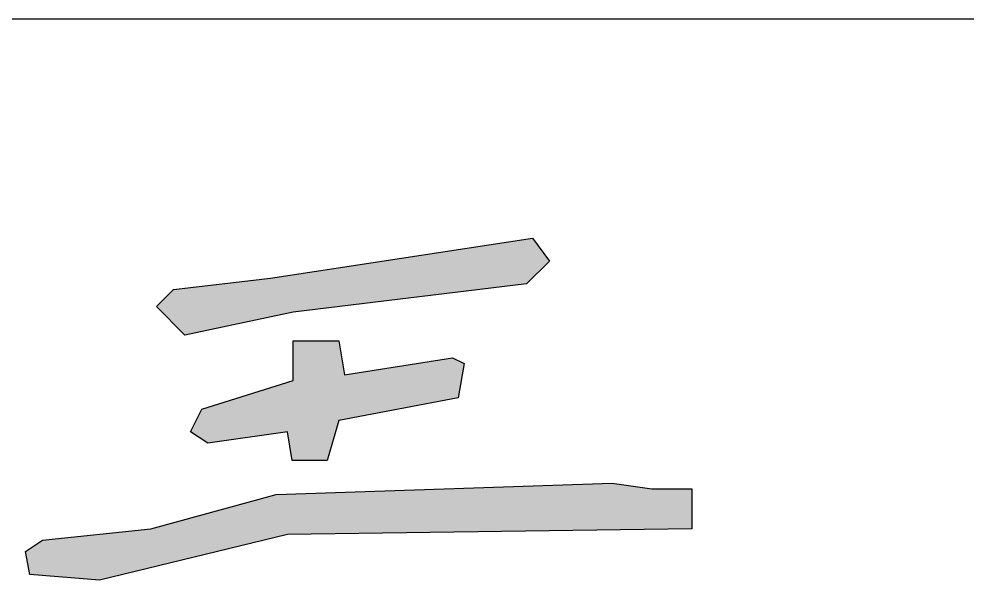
# Model space of a CAD drawing. Header units: millimetres. Extents: x 684779 to 686470, y 2544898 to 2545979.
# Drawn here: x 685775.2 to 685785.02, y 2545602.32 to 2545608.13 of the extents above; entities that cross this region are included whole.
import ezdxf

# ---------------------------------------------------------------- set-up
doc = ezdxf.new("R2010")
doc.units = ezdxf.units.MM
doc.layers.add('14', color=14, linetype='Continuous')
doc.layers.add('RAS2DXF', color=7, linetype='Continuous')

# ---------------------------------------------------------------- blocks, each defined once
blk = doc.blocks.new('43TGREGEHE')
at = {"linetype": 'Continuous'}
h = blk.add_hatch(color=4, dxfattribs=at)
h.dxf.hatch_style = 1
h.paths.add_polyline_path([(685782.9543, 2545592.5465), (685782.1043, 2545592.4465), (685781.9543, 2545592.2965), (685782.2043, 2545592.0465), (685783.1543, 2545592.2465), (685785.2043, 2545592.4965), (685785.4043, 2545592.6965), (685785.2543, 2545592.8965)])
h = blk.add_hatch(color=4, dxfattribs=at)
h.dxf.hatch_style = 1
h.paths.add_polyline_path([(685784.6043, 2545591.4965), (685784.6543, 2545591.7965), (685784.5543, 2545591.8465), (685783.6043, 2545591.6965), (685783.5543, 2545591.9965), (685783.1543, 2545591.9965), (685783.1543, 2545591.6465), (685782.3543, 2545591.3965), (685782.2543, 2545591.1965), (685782.4043, 2545591.0965), (685783.1043, 2545591.1965), (685783.146, 2545590.9465), (685783.4543, 2545590.9465), (685783.5543, 2545591.2965)])
h = blk.add_hatch(color=4, dxfattribs=at)
h.dxf.hatch_style = 1
h.paths.add_polyline_path([(685783.0043, 2545590.6465), (685781.9043, 2545590.3465), (685780.9543, 2545590.2465), (685780.8043, 2545590.1465), (685780.8443, 2545589.9465), (685781.4543, 2545589.8965), (685783.1043, 2545590.2965), (685786.6543, 2545590.3465), (685786.6543, 2545590.6965), (685786.3043, 2545590.6965), (685785.9543, 2545590.7465)])
at = {"layer": '14', "color": 14}
blk.add_line((685733.1026, 2545594.8212), (685811.7581, 2545594.8212), dxfattribs=at)
at = {"layer": 'RAS2DXF', "color": 0}
for points in [[(685782.2043, 2545592.0465, 0), (685781.9543, 2545592.2965, 0), (685782.1043, 2545592.4465, 0), (685782.9543, 2545592.5465, 0), (685785.2543, 2545592.8965, 0), (685785.4043, 2545592.6965, 0), (685785.2043, 2545592.4965, 0), (685783.1543, 2545592.2465, 0), (685782.2043, 2545592.0465, 0)], [(685783.146, 2545590.9465, 0), (685783.1043, 2545591.1965, 0), (685782.4043, 2545591.0965, 0), (685782.2543, 2545591.1965, 0), (685782.3543, 2545591.3965, 0), (685783.1543, 2545591.6465, 0), (685783.1543, 2545591.9965, 0), (685783.5543, 2545591.9965, 0), (685783.6043, 2545591.6965, 0), (685784.5543, 2545591.8465, 0), (685784.6543, 2545591.7965, 0), (685784.6043, 2545591.4965, 0), (685783.5543, 2545591.2965, 0), (685783.4543, 2545590.9465, 0), (685783.146, 2545590.9465, 0)], [(685780.8443, 2545589.9465, 0), (685780.8043, 2545590.1465, 0), (685780.9543, 2545590.2465, 0), (685781.9043, 2545590.3465, 0), (685783.0043, 2545590.6465, 0), (685785.9543, 2545590.7465, 0), (685786.3043, 2545590.6965, 0), (685786.6543, 2545590.6965, 0), (685786.6543, 2545590.3465, 0), (685783.1043, 2545590.2965, 0), (685781.4543, 2545589.8965, 0), (685780.8443, 2545589.9465, 0)]]:
    blk.add_polyline3d(points, dxfattribs=at)

msp = doc.modelspace()

# ---------------------------------------------------------------- block references
at = {"xscale": 1.179999999999999, "yscale": 1.179999999999999, "zscale": 1.179999999999999}
msp.add_blockref('43TGREGEHE', (-123446.0862, -458193.7592), dxfattribs=at)

doc.saveas('drawing.dxf')
